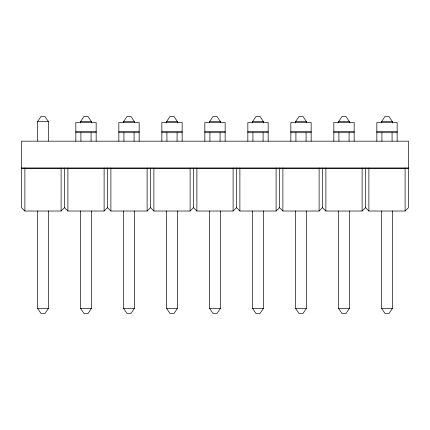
<?xml version="1.0" encoding="UTF-8"?>
<svg xmlns="http://www.w3.org/2000/svg" width="430" height="430" viewBox="0 0 430 430"><rect width="100%" height="100%" fill="white"/><g stroke="black" fill="none" stroke-linecap="round" stroke-linejoin="round"><path stroke-width="0.64" d="M37.582 140.97L37.582 121.636L40.968 116.557L45.032 116.557L48.418 121.636L48.418 140.97M80.582 122.969L80.582 121.636L83.968 116.557L88.032 116.557L91.418 121.636L91.418 122.969M123.582 122.969L123.582 121.636L126.968 116.557L131.032 116.557L134.418 121.636L134.418 122.969M166.582 122.969L166.582 121.636L169.968 116.557L174.032 116.557L177.418 121.636L177.418 122.969M48.418 211.023L48.418 308.364L45.032 313.443L40.968 313.443L37.582 308.364L37.582 211.023M209.582 122.969L209.582 121.636L212.968 116.557L217.032 116.557L220.418 121.636L220.418 122.969M91.418 211.023L91.418 308.364L88.032 313.443L83.968 313.443L80.582 308.364L80.582 211.023M252.582 122.969L252.582 121.636L255.968 116.557L260.032 116.557L263.413 121.636L263.413 122.969M134.418 211.023L134.418 308.364L131.032 313.443L126.968 313.443L123.582 308.364L123.582 211.023M295.582 122.969L295.582 121.636L298.968 116.557L303.026 116.557L306.413 121.636L306.413 122.969M177.418 211.023L177.418 308.364L174.032 313.443L169.968 313.443L166.582 308.364L166.582 211.023M338.582 122.969L338.582 121.636L341.968 116.557L346.026 116.557L349.413 121.636L349.413 122.969M220.418 211.023L220.418 308.364L217.032 313.443L212.968 313.443L209.582 308.364L209.582 211.023M381.582 122.969L381.582 121.636L384.963 116.557L389.026 116.557L392.413 121.636L392.413 122.969M263.413 211.023L263.413 308.364L260.032 313.443L255.968 313.443L252.582 308.364L252.582 211.023M306.413 211.023L306.413 308.364L303.026 313.443L298.968 313.443L295.582 308.364L295.582 211.023M349.413 211.023L349.413 308.364L346.026 313.443L341.968 313.443L338.582 308.364L338.582 211.023M392.413 211.023L392.413 308.364L389.026 313.443L384.963 313.443L381.582 308.364L381.582 211.023M365.495 168.023L365.495 207.636L368.881 211.023L405.108 211.023L408.495 207.636L408.5 141.174L21.5 141.174L21.5 207.636L24.886 211.023L61.114 211.023L64.5 207.636L64.5 168.023M64.5 207.636L67.886 211.023L104.114 211.023L107.5 207.636L107.5 168.023M107.5 207.636L110.886 211.023L147.114 211.023L150.5 207.636L150.5 168.023M150.5 207.636L153.886 211.023L190.114 211.023L193.5 207.636L193.5 168.023M193.5 207.636L196.886 211.023L233.114 211.023L236.5 207.636L236.5 168.023M236.5 207.636L239.886 211.023L276.114 211.023L279.5 207.636L279.5 168.023M279.5 207.636L282.881 211.023L319.114 211.023L322.5 207.636L322.5 168.023M322.5 207.636L325.881 211.023L362.114 211.023L365.495 207.636M37.582 121.636L48.418 121.636M80.582 121.636L91.418 121.636M123.582 121.636L134.418 121.636M166.582 121.636L177.418 121.636M209.582 121.636L220.418 121.636M252.582 121.636L263.413 121.636M295.582 121.636L306.413 121.636M338.582 121.636L349.413 121.636M381.582 121.636L392.413 121.636M75.841 131.596L96.159 131.596M118.841 131.596L139.159 131.596M161.841 131.596L182.159 131.596M204.841 131.596L225.153 131.596M247.841 131.596L268.153 131.596M290.841 131.596L311.153 131.596M333.841 131.596L354.153 131.596M376.841 131.596L397.153 131.596M75.841 132.709L96.159 132.709M118.841 132.709L139.159 132.709M161.841 132.709L182.159 132.709M204.841 132.709L225.153 132.709M247.841 132.709L268.153 132.709M290.841 132.709L311.153 132.709M333.841 132.709L354.153 132.709M376.841 132.709L397.153 132.709M21.5 168.023L408.495 168.023M21.5 168.259L408.5 168.259M37.582 308.364L48.418 308.364M80.582 308.364L91.418 308.364M123.582 308.364L134.418 308.364M166.582 308.364L177.418 308.364M209.582 308.364L220.418 308.364M252.582 308.364L263.413 308.364M295.582 308.364L306.413 308.364M338.582 308.364L349.413 308.364M381.582 308.364L392.413 308.364M405.108 168.023L405.108 211.023M397.153 141.174L397.153 122.55L376.841 122.55L376.841 141.174M392.074 132.709L392.074 141.174M381.921 132.709L381.921 141.174M368.881 168.023L368.881 211.023M362.114 168.023L362.114 211.023M354.153 141.174L354.153 122.55L333.841 122.55L333.841 141.174M349.074 132.709L349.074 141.174M338.921 132.709L338.921 141.174M325.881 168.023L325.881 211.023M319.114 168.023L319.114 211.023M311.153 141.174L311.153 122.55L290.841 122.55L290.841 141.174M306.074 132.709L306.074 141.174M295.921 132.709L295.921 141.174M282.881 168.023L282.881 211.023M276.114 168.023L276.114 211.023M268.153 141.174L268.153 122.55L247.841 122.55L247.841 141.174M263.074 132.709L263.074 141.174M252.921 132.709L252.921 141.174M239.886 168.023L239.886 211.023M233.114 168.023L233.114 211.023M225.153 141.174L225.153 122.55L204.841 122.55L204.841 141.174M220.079 132.709L220.079 141.174M209.921 132.709L209.921 141.174M196.886 168.023L196.886 211.023M190.114 168.023L190.114 211.023M182.159 141.174L182.159 122.55L161.841 122.55L161.841 141.174M177.079 132.709L177.079 141.174M166.921 132.709L166.921 141.174M153.886 168.023L153.886 211.023M147.114 168.023L147.114 211.023M139.159 141.174L139.159 122.55L118.841 122.55L118.841 141.174M134.079 132.709L134.079 141.174M123.921 132.709L123.921 141.174M110.886 168.023L110.886 211.023M104.114 168.023L104.114 211.023M96.159 141.174L96.159 122.55L75.841 122.55L75.841 141.174M91.079 132.709L91.079 141.174M80.921 132.709L80.921 141.174M67.886 168.023L67.886 211.023M61.114 168.023L61.114 211.023M24.886 168.023L24.886 211.023"/></g></svg>
